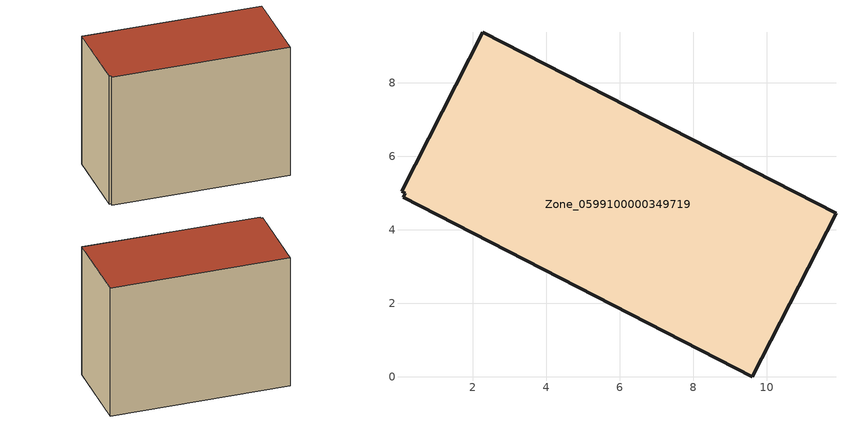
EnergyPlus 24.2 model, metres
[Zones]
Zone_0599100000349719
 floor ground (C_G): 2.27,9.37 11.89,4.44 9.61,0 0.1,4.88 0.16,5 0.06,5.05 z4.11
 wall outside (C_F): 9.61,0 11.89,4.44 2.27,9.37 0.06,5.05 0.16,5 0.1,4.88 9.61,0 z4.11:12.49
 roof outside (C_R): 11.89,4.44 2.27,9.37 0.06,5.05 0.16,5 0.1,4.88 9.61,0 z12.49
[BUILDING]
Pand.0599100000349719: North Axis=0; Terrain=City; Loads Convergence Tolerance Value=0.04; Temperature Convergence Tolerance Value=0.4; Solar Distribution=FullExterior; Maximum Number of Warmup Days=25; Minimum Number of Warmup Days=1
[Site:Location]
Rotterdam.The.Hague.AP_ZH_NLD Design_Conditions: Latitude=51.96; Longitude=4.45; Time Zone=1; Elevation=-4.5
[SITE:GROUNDTEMPERATURE:BUILDINGSURFACE]
18, 18, 18, 18, 18, 18, 18, 18, 18, 18, 18, 18
[MATERIAL] Thermal Absorptance=0.9; Solar Absorptance=0.7; Visible Absorptance=0.7
Name | Roughness | Thickness | Conductivity | Density | Specific Heat
G.TI.1992-2005 | MediumSmooth | 0.15 | 0.06 | 540 | 1210
F.TI.1992-2005 | Rough | 0.3 | 0.12 | 1920 | 840
R.TI.1992-2005 | MediumRough | 0.2 | 0.08 | 1500 | 1000
[CONSTRUCTION]
C_G: G.TI.1992-2005
C_F: F.TI.1992-2005
C_R: R.TI.1992-2005
[ZONE]
Zone_0599100000349719: Type=1; Multiplier=1; Ceiling Height=Autocalculate; Volume=Autocalculate; Floor Area=autocalculate; Part of Total Floor Area=Yes
[ZONEINFILTRATION:DESIGNFLOWRATE]
Infil_Zone_0599100000349719: Zone or ZoneList or Space or SpaceList=Zone_0599100000349719; Schedule=AlwaysOn; Design Flow Rate Calculation Method=Flow/Area; Flow Rate per Floor Area=0.0015; Constant Term Coefficient=1; Temperature Term Coefficient=0; Velocity Term Coefficient=0; Velocity Squared Term Coefficient=0
[HVACTEMPLATE:ZONE:IDEALLOADSAIRSYSTEM]
Zone_0599100000349719: Maximum Heating Supply Air Temperature=50; Minimum Cooling Supply Air Temperature=13; Maximum Heating Supply Air Humidity Ratio=0.0156; Minimum Cooling Supply Air Humidity Ratio=0.0077; Heating Limit=NoLimit; Cooling Limit=NoLimit; Dehumidification Control Type=ConstantSensibleHeatRatio; Cooling Sensible Heat Ratio=0.7; Dehumidification Setpoint=60; Humidification Control Type=None; Humidification Setpoint=30; Outdoor Air Method=None; Outdoor Air Flow Rate per Person=0.00944; Outdoor Air Flow Rate per Zone Floor Area=0; Outdoor Air Flow Rate per Zone=0; Demand Controlled Ventilation Type=None; Outdoor Air Economizer Type=NoEconomizer; Heat Recovery Type=None; Sensible Heat Recovery Effectiveness=0.7; Latent Heat Recovery Effectiveness=0.65
[ZONECONTROL:THERMOSTAT]
ThermostatControl_Zone_0599100000349719: Zone or ZoneList=Zone_0599100000349719; Control Type Schedule=DualSetpointControlType; Control 1=Thermostat_Zone_0599100000349719; Temperature Difference Between Cutout And Setpoint=0
[THERMOSTATSETPOINT:DUALSETPOINT]
Thermostat_Zone_0599100000349719: Heating Setpoint Temperature Schedule=HeatingSetpoint_Zone_0599100000349719; Cooling Setpoint Temperature Schedule=CoolingSetpoint_Zone_0599100000349719
[SCHEDULE:COMPACT]
HeatingSetpoint_Zone_0599100000349719: Through: 12/31, For: AllDays, Until: 24:00, 21
CoolingSetpoint_Zone_0599100000349719: Through: 12/31, For: AllDays, Until: 24:00, 24
DualSetpointControlType: Through: 12/31, For: AllDays, Until: 24:00, 4
AlwaysOn: Through: 12/31, For: AllDays, Until: 24:00, 1
